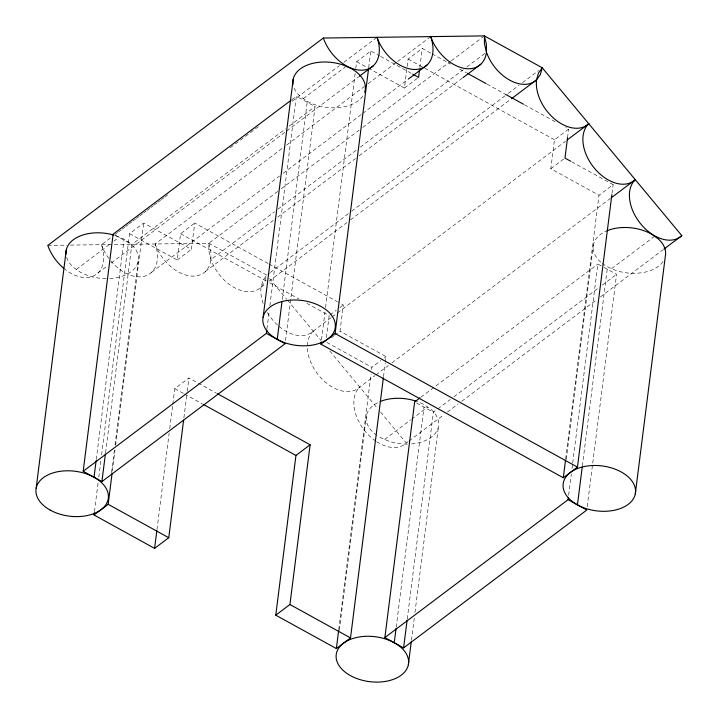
<?xml version="1.0" encoding="UTF-8"?>
<svg xmlns="http://www.w3.org/2000/svg" width="718" height="718" viewBox="0 0 718 718"><rect width="100%" height="100%" fill="white"/><g stroke="black" fill="none" stroke-linecap="round" stroke-linejoin="round"><path stroke-width="0.54" stroke-dasharray="3.59 2.69" d="M96.266 459.52L123.981 240.126M94.435 511.638L98.222 481.625M98.788 477.174L100.897 460.498M101.597 454.943L129.545 233.691L143.708 223.038L191.419 249.334L194.74 223.056L268.056 263.479M105.555 452.78L131.87 244.47L285.576 128.791M111.523 472.597L114.467 449.235M115.033 444.792L138.215 261.289M112.385 470.963L115.051 449.845M115.616 445.393L143.708 223.038M129.545 233.691L177.256 259.988L180.577 233.718L194.74 223.056M156.982 529.516L169.17 433.017M169.735 428.574L172.679 405.284M172.814 404.171L174.779 388.644L188.933 377.991L216.297 393.069M183.889 417.921L187.111 392.414M187.254 391.301L188.933 377.991M266.943 328.961L269.322 310.122M269.878 305.689L296.337 96.275L315.067 106.596L285.396 341.499M282.273 299.478L307.187 102.252M321.511 339.74L325.021 311.935M325.586 307.483L355.231 72.814M355.796 68.363L356.64 61.694L370.793 51.032L379.571 55.869M326.412 337.523L329.176 315.624L305.715 302.691M368.684 67.716L370.793 51.032M334.705 335.243L340.018 331.249L343.339 304.971L338.447 302.278M368.334 68.138L404.422 88.036L406.998 67.654M407.133 66.586L408.084 59.073L422.238 48.42L431.087 53.294M338.752 629.668L371.053 373.952M371.619 369.51L371.897 367.284L380.746 360.624M339.336 630.251L366.449 415.614M419.806 67.725L422.238 48.42M383.529 376.636L385.216 363.299M385.351 362.186L386.06 356.622L340.018 331.249M396.201 627.164L424.006 407.079M407.259 618.988L433.376 412.24L436.948 409.547M411.45 640.303L414.403 616.95M414.959 612.499L438.42 426.77M571.716 161.783L613.145 184.625L598.983 195.278L550.805 168.721L554.467 139.768L568.629 129.105L565.676 127.481M567.543 137.685L568.629 129.105M565.685 458.874L598.983 195.278M566.269 459.457L593.382 244.82M568.638 495.249L571.304 474.122M572.004 468.567L572.569 464.124M572.704 463.011L597.843 264.036L601.594 266.1M612.023 193.528L613.145 184.625M582.352 465.946L607.213 269.196M587.225 506.684L616.574 274.366L602.528 266.62M263.129 303.49A36.438 24.062 53 0 1 261.047 287.191L262.959 280.397L266.71 275.156L269.394 273.136M277.74 191.428L208.848 243.267L208.911 251.138L210.939 259.566A36.438 24.062 53 0 0 261.047 287.191L264.798 281.95L266.71 275.156L208.848 243.267L67.932 245.134M291.867 99.631L296.337 96.275M63.696 268.29A36.438 24.062 53 0 0 95.413 274.949A36.438 24.062 53 0 0 101.48 244.694L111.326 237.29M114.898 234.589L117.581 232.569M118.479 231.896L121.162 229.877M122.06 229.204L124.744 227.184M125.632 226.511L128.325 224.492M129.213 223.819L131.897 221.799M132.794 221.126L135.478 219.107M136.375 218.434L139.059 216.414M139.947 215.741L142.631 213.722M143.528 213.049L146.212 211.029M147.109 210.356L149.793 208.337M150.681 207.664L153.365 205.644M154.262 204.971L156.946 202.952M157.843 202.279L160.527 200.259M161.424 199.586L164.108 197.567M164.996 196.894L167.68 194.874M230.307 147.737L259.826 125.524M292.029 101.283L339.443 65.598M343.922 62.233L377.022 37.327M76.368 269.385L110.294 243.86M113.866 241.167L119.215 237.137M303.301 98.599L345.259 67.016M289.148 126.099L315.067 106.596M97.899 273.028L107.745 265.615M111.326 262.923L285.773 131.636M286.661 130.963L358.228 77.104M110.76 260.903A36.438 24.062 53 0 0 146.248 275.649A36.438 24.062 53 0 0 155.169 243.976L283.098 147.702M286.67 145.009L364.502 86.438M368.083 83.746L396.713 62.197M397.601 61.524L430.701 36.609M151.588 272.31L279.517 176.036M283.098 173.343L361.818 114.09M362.716 113.417L407.447 79.761M404.422 88.036L417.696 78.047M177.256 259.988L191.419 249.334M281.312 188.735L359.144 130.155M362.725 127.463L450.392 61.488M451.29 60.815L483.492 36.573M155.169 243.976A36.438 24.062 53 0 0 186.043 275.12A36.438 24.062 53 0 0 210.939 259.566L274.455 211.765M278.037 209.073L356.756 149.829M360.337 147.136L463.218 69.709M466.79 67.016L484.686 53.545M205.276 271.601L274.159 219.753M277.731 217.06L355.563 158.49M359.144 155.797L462.024 78.37M270.291 272.463L350.806 211.873M351.694 211.2L507.357 94.049M508.254 93.376L518.988 85.298M522.56 82.606L538.671 70.49M261.047 287.191L265.516 283.825M269.097 281.133L346.929 222.553M350.501 219.861L510.633 99.344M330.065 314.96L336.257 310.302M339.793 307.636L343.339 304.971M279.024 326.376A36.438 24.062 53 0 0 313.236 331.115L331.124 317.643M332.021 316.97L336.5 313.604M337.388 312.931L565.515 141.249M550.805 168.721L564.967 158.068M331.169 337.909L333.825 335.907M384.283 357.959L386.06 356.622M313.236 331.115A36.438 24.062 53 0 0 318.936 375.649A36.438 24.062 53 0 0 359.763 387.065L374.967 375.622M375.864 374.949L388.393 365.516M391.965 362.823L610.246 198.545M420.901 397.207L597.843 264.036M384.686 439.434L410.66 419.886M411.549 419.213L427.677 407.079M611.619 268.64L654.61 236.285M437.845 408.874L450.357 399.459M453.929 396.767L598.704 287.81M602.276 285.127L616.574 274.366M376.636 441.678A36.438 24.062 53 0 0 406.289 443.015L408.075 441.669M408.973 440.996L443.859 414.744M447.44 412.042L458.174 403.965M461.755 401.272L596.837 299.612M600.419 296.92L663.037 249.792M47.801 245.403L66.81 245.152M115.867 235.684L124.097 239.247A36.438 22.635 7.2 0 1 137.326 264.143A36.438 22.635 7.2 0 1 107.224 278.62M432.065 53.832L450.733 64.126M459.574 69L466.449 72.787M487.082 84.159L505.75 94.453M524.418 104.738L556.836 122.607M408.084 59.073L423.799 67.734M424.787 68.282L554.467 139.768M380.549 56.408L411.755 73.613M356.64 61.694L367.365 67.6M269.035 264.018L337.469 301.739M180.577 233.718L268.568 282.21M269.546 282.757L298.868 298.921M326.834 342.441L371.897 367.284M114.943 235.145L131.87 244.47M416.512 402.942L433.376 412.24M174.779 388.644L183.575 393.491M184.553 394.029L202.135 403.731M269.573 278.602L286.751 299.262M287.469 300.124L321.108 340.583M329.697 350.914L377.659 408.587M380.522 412.024L406.289 443.015M208.848 243.267L210.877 251.695L210.939 259.566M108.804 258.408A36.438 24.062 53 0 1 101.48 244.694M277.48 325.021A36.438 24.062 53 0 1 266.988 311.89M375.702 441.049A36.438 24.062 53 0 1 359.763 387.065M362.769 96.059A36.438 22.635 7.2 0 1 307.295 101.373L300.555 96.688A36.438 22.635 7.2 0 1 293.491 86.268M662.974 261.549A36.438 22.635 7.2 0 1 615.739 270.426L607.509 266.863A36.438 22.635 7.2 0 1 602.276 263.425M600.76 262.169A36.438 22.635 7.2 0 1 607.087 230.738M411.558 443.912A36.438 22.635 7.2 0 0 431.042 409.422L424.302 404.737A36.438 22.635 7.2 0 0 417.158 401.541M407.429 444.11A36.438 22.635 7.2 0 1 388.797 441.22L380.567 437.648A36.438 22.635 7.2 0 1 377.839 436.014M376.977 435.431A36.438 22.635 7.2 0 1 379.104 401.981M106.183 278.62A36.438 22.635 7.2 0 1 80.362 272.167L73.613 267.473A36.438 22.635 7.2 0 1 66.559 257.062"/><path stroke-width="1.08" d="M36.178 488.123L66.244 250.124M83.18 471.268L266.378 333.385L285.109 343.716L101.911 481.59L83.18 471.268L113.139 234.149L290.978 100.305M94.031 477.246L96.131 460.624M183.611 420.138L168.757 537.719L154.594 548.372L94.013 514.977L94.291 512.751M101.911 481.59L105.411 453.893M94.013 514.977L108.167 504.323L112.107 473.189M154.594 548.372L156.838 530.629M263.111 317.329L293.177 79.339M266.378 333.385L266.8 330.065M277.229 339.372A36.438 22.635 7.2 0 1 284.983 300.869A36.438 22.635 7.2 0 1 335.082 328.494A36.438 22.635 7.2 0 1 277.229 339.372L281.986 301.695M383.385 377.749L350.519 637.916L336.365 648.569L275.775 615.173L295.951 455.445L310.113 444.783L217.276 393.608M611.88 194.632L577.46 467.122L563.298 477.775L320.946 344.182L321.224 341.965M275.775 615.173L289.937 604.511L310.113 444.783M320.946 344.182L335.109 333.529L368.549 68.829M336.365 648.569L338.609 630.781M419.527 69.87L418.585 77.373L412.733 74.151M384.875 637.566L568.073 499.692L586.803 510.013L403.606 647.896L384.875 637.566L414.645 401.909L420.003 397.88M394.236 642.727L396.067 628.277M403.606 647.896L407.115 620.101M408.354 664.769A36.438 22.635 7.2 0 0 358.255 637.144A36.438 22.635 7.2 0 0 350.501 675.647A36.438 22.635 7.2 0 0 408.354 664.769L411.306 641.416M567.543 137.685L564.967 158.068L570.747 161.254M563.298 477.775L565.551 459.987M568.073 499.692L568.351 497.466M607.087 230.738A36.438 22.635 7.2 0 1 651.244 233.942L657.984 238.636A36.438 22.635 7.2 0 1 665.362 255.985L635.295 493.975A36.438 22.635 7.2 0 1 577.443 504.853L582.217 467.059M511.53 98.671L536.579 79.824L538.491 73.03L542.243 67.797L484.39 35.9L323.333 38.036L47.801 245.403A36.438 24.062 53 0 0 63.696 268.29M681.822 235.648A36.438 24.062 53 0 1 640.995 224.24A36.438 24.062 53 0 1 635.295 179.697A36.438 24.062 53 0 1 594.468 168.281A36.438 24.062 53 0 1 588.769 123.747A36.438 24.062 53 0 1 554.565 119.008A36.438 24.062 53 0 1 536.579 79.824L540.331 74.582L542.243 67.797L681.822 235.648L663.935 249.119M359.126 76.431L373.441 65.661M408.336 79.088L427.12 64.943M462.922 77.697L480.809 64.234M567.301 139.902L588.769 123.747M611.144 197.872L635.295 179.697M467.436 73.326L486.104 83.62M505.75 94.453L523.431 104.2M335.109 333.529L577.46 467.122M203.113 404.27L295.951 455.445M108.167 504.323L168.757 537.719M289.937 604.511L350.519 637.916M577.443 504.853A36.438 22.635 7.2 0 1 585.188 466.359A36.438 22.635 7.2 0 1 635.295 493.975M323.333 38.036A36.438 24.062 53 0 0 361.54 70.193A36.438 24.062 53 0 0 377.022 37.327A36.438 24.062 53 0 0 415.228 69.475A36.438 24.062 53 0 0 430.701 36.609A36.438 24.062 53 0 0 461.575 67.752A36.438 24.062 53 0 0 486.472 52.199L486.418 44.328L484.39 35.9L484.444 43.78L486.472 52.199A36.438 24.062 53 0 0 536.579 79.824M364.627 92.407A36.438 22.635 7.2 0 0 351.03 68.461L342.8 64.889A36.438 22.635 7.2 0 0 293.061 84.284M380.154 401.533A36.438 22.635 7.2 0 1 416.072 401.165M66.011 254.073A36.438 22.635 7.2 0 1 113.893 235.073M50.296 510.157A36.438 22.635 7.2 0 0 108.149 499.279A36.438 22.635 7.2 0 0 58.041 471.663A36.438 22.635 7.2 0 0 50.296 510.157"/></g></svg>
